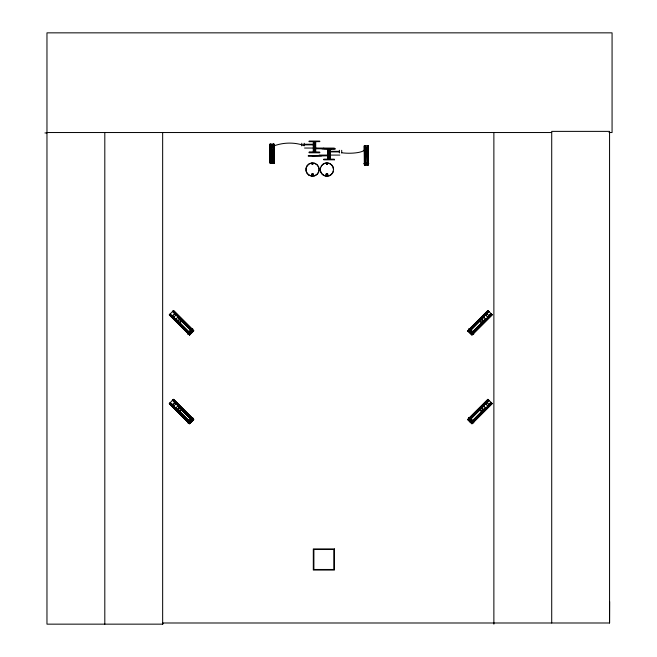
<?xml version="1.0" encoding="UTF-8"?>
<svg xmlns="http://www.w3.org/2000/svg" width="657" height="657" viewBox="0 0 657 657"><rect width="100%" height="100%" fill="white"/><g stroke="black" fill="none" stroke-linecap="round" stroke-linejoin="round"><path stroke-width="0.99" d="M162.657 132.533L162.657 624.15L162.657 622.992L609.565 622.992L609.647 601.615M311.952 164.069C313.668 162.189 312.518 166.237 312.075 163.807M312.256 164.069L312.855 164.069L312.256 163.905M311.927 174.327L312.215 175.033M313.249 174.491C310.662 176.602 313.34 171.822 312.847 175.033M326.2 174.491C328.089 172.323 327.243 176.634 326.307 174.655M272.327 162.936L271.949 162.205M366.581 164.652L366.187 163.938M326.644 163.995C328.057 163.626 325.897 164.759 327.055 163.823M327.424 164.201C325.363 165.58 327.498 161.983 327.285 164.439M471.135 332.015L470.634 331.506M471.168 420.882L470.634 420.291M191.138 421.654L191.639 421.145L191.097 421.737M171.608 316.6L175.337 312.863M172.98 317.972L176.708 314.235M175.033 320.025L178.761 316.288M176.848 321.848L180.585 318.111M178.901 323.901L182.638 320.164M187.713 332.705L191.45 328.976M187.688 333.92L192.665 328.943M187.845 334.076L192.821 329.1M172.249 400.598L172.84 400.006L176.429 403.636M172.972 399.867L173.563 399.284L193.799 419.519L189.766 423.543L169.514 403.365M173.284 399.587L169.26 403.62L189.512 423.831L190.087 423.264L169.851 403.028M171.608 405.377L175.337 401.641M172.98 406.749L176.708 403.012M175.033 408.802L178.761 405.065M176.848 410.633L180.585 406.897M178.901 412.686L182.638 408.95M187.713 421.49L191.45 417.753M187.688 422.706L192.665 417.729M187.845 422.862L192.821 417.877M190.226 420.866L190.809 420.275M190.226 423.124L190.809 422.541L179.969 411.701M191.368 422.008L191.959 421.416M467.768 330.849L487.995 310.613M467.924 331.005L488.159 310.777M467.965 331.046L488.2 310.81M468.17 331.251L479.01 320.411M480.456 318.965L486.237 313.184M468.26 331.342L488.496 311.106M468.4 331.481L483.577 316.304M485.022 314.859L488.652 311.262M469.936 330.126L483.667 316.395M485.112 314.949L488.726 311.336M468.687 331.769L488.89 311.5M470.174 330.364L483.905 316.633M485.351 315.188L488.964 311.574M471.061 329.806L479.733 321.133M481.179 319.688L484.069 316.797M485.515 315.352L486.96 313.906M468.983 332.064L479.807 321.207M481.269 319.778L484.143 316.871M485.605 315.442L487.034 313.98M469.279 332.319L470.42 333.46M472.137 332.294L485.884 318.579M487.313 317.117L490.927 313.504M470.79 333.83L481.622 322.989M483.067 321.544L485.958 318.653M487.404 317.208L488.849 315.762M481.786 323.154L470.946 333.994L491.222 313.8M483.232 321.708L486.123 318.817M487.568 317.372L489.013 315.927M472.638 332.787L482.755 322.669M484.201 321.224L486.369 319.064M487.814 317.618L489.982 315.45M472.728 332.885L486.443 319.13M487.888 317.684L491.518 314.095M471.422 334.47L482.263 323.63M483.708 322.185L486.615 319.31M488.044 317.848L489.506 316.419M471.512 334.561L482.353 323.72M483.798 322.275L486.689 319.384M488.135 317.939L489.58 316.493M491.912 314.489L471.71 334.758L491.986 314.563M471.915 334.963L492.15 314.728M467.669 419.536L487.905 399.3L492.241 403.603L471.989 423.814L467.669 419.536L487.995 399.39M468.26 420.119L488.496 399.891M468.4 420.258L483.593 405.106M485.038 403.661L488.636 400.031M469.936 418.911L480.053 408.794M481.499 407.348L483.667 405.18M485.112 403.735L487.28 401.567M468.687 420.554L488.964 400.359M471.061 418.591L479.733 409.919M481.179 408.473L484.069 405.583M485.515 404.137L486.96 402.692M468.983 420.85L484.143 405.656M485.605 404.227L489.219 400.614M469.279 421.104L470.42 422.246M470.691 422.525L485.868 407.348L483.067 410.329M487.313 405.903L490.927 402.289M470.79 422.615L481.556 411.701M487.404 405.993L488.775 404.474M486.196 407.677L471.02 422.853L491.222 402.577L487.642 406.231M472.638 421.572L486.369 407.841M491.502 402.856L487.888 406.469L491.518 402.872M472.728 421.663L486.459 407.931M471.422 423.248L482.279 412.432M483.708 410.962L486.615 408.096M488.061 406.65L489.49 405.18M473.681 421.17L482.353 412.497M483.798 411.06L486.689 408.169M488.135 406.724L489.58 405.279M471.718 423.543L491.986 403.341M471.915 423.749L492.15 403.513M190.382 332.023L191.195 332.007L190.817 332.541L191.359 332.163L190.982 332.705L191.516 332.327L191.138 332.869L191.598 332.45M190.382 420.8L191.195 420.784L190.817 421.326L191.359 420.948L190.982 421.49L191.516 421.112M270.191 146.092L273.714 146.059M273.731 147.349L270.208 147.39A56.921 50.556 -81.9 0 1 304.134 145.501M364.43 147.825L367.961 147.784M270.232 149.328L273.755 149.287M367.969 149.082L364.446 149.114A15.374 3.827 0 0 1 357.433 152.629A15.374 3.827 0 0 1 341.706 152.761M270.241 151.044L273.764 151.003M364.471 151.053L367.994 151.02M270.265 152.982L273.788 152.941M364.479 152.777L368.01 152.736M364.504 154.715L368.027 154.674M270.356 161.294L273.879 161.252M269.781 161.844L274.478 161.794M269.781 161.992L274.478 161.942M364.602 163.018L368.125 162.985M364.019 163.577L368.717 163.519M364.019 163.716L368.717 163.667M366.089 163.922L366.639 163.88M44.931 132.944L46.967 132.936M46.967 132.533L551.716 132.533M608.998 132.533L612.069 132.533L612.069 32.85L46.967 32.85L46.967 624.15L162.739 624.15L162.739 622.992M309.16 141.559L319.721 141.559L309.16 141.633L309.16 141.041L319.721 141.091L319.721 141.633M304.134 144.261L312.937 144.261L312.937 144.86L304.134 144.86M312.937 144.417L315.549 144.417M312.937 144.712L315.549 144.712M313.857 146.322L315.032 146.322M313.857 146.766L315.032 146.766M313.857 147.061L315.032 147.061M314.81 147.39C313.43 148.071 313.808 145.517 314.917 146.544M313.857 147.496L315.032 147.496M304.552 148.039L334.331 148.096L334.331 148.679L323.77 148.605L323.77 148.096M315.146 148.268L314.12 148.268L314.12 148.86L315.146 148.86M314.12 148.383L331.44 148.745M323.77 148.531L334.331 148.531M314.12 148.745L335.366 148.876L321.963 148.761M339.357 151.315L330.553 151.315L330.553 151.915L339.357 151.915M327.942 151.471L330.553 151.471M327.942 151.759L330.553 151.759M309.16 152.194L319.721 152.194L319.721 152.785L309.16 152.785L309.16 152.194L319.721 152.342M328.467 153.377L329.633 153.377M328.467 153.82L329.633 153.82M328.467 154.108L329.633 154.108M328.467 154.551L329.633 154.551M319.162 155.085L339.85 155.085M328.344 155.323L329.371 155.323L329.371 155.906L328.344 155.906M329.371 155.43L312.05 155.799M329.371 155.799L308.125 155.923L321.536 155.808M323.77 159.396L334.331 159.396M334.331 159.782L323.77 159.832L323.77 159.249L334.331 159.273L334.331 159.832M329.42 153.483L329.494 154.411L328.574 154.329M469.87 332.393L470.371 332.902L470.034 332.237L470.576 332.614L470.198 332.072L470.741 332.45L470.716 331.637M469.87 421.178L470.371 421.679L470.034 421.014L470.576 421.4L470.198 420.858L470.741 421.236L470.716 420.423M486.147 312.863L489.876 316.6M484.776 314.235L488.504 317.972M482.723 316.288L486.451 320.025M480.891 318.103L484.628 321.84M478.838 320.156L482.575 323.893M470.034 328.976L473.771 332.705M468.819 328.943L473.796 333.92M468.663 329.1L473.64 334.076M470.675 331.596L471.143 332.056M469.755 332.385L470.338 332.976M486.147 401.641L489.876 405.377M484.776 403.012L488.504 406.749M482.723 405.065L486.451 408.802M480.891 406.888L484.628 410.625M478.838 408.941L482.575 412.678M470.034 417.753L473.771 421.49M468.819 417.729L473.796 422.706M468.663 417.877L473.64 422.862M469.517 421.408L470.108 421.999M173.473 310.589L193.708 330.824M173.3 310.761L193.536 330.988M173.234 310.835L193.503 331.029M175.238 313.159L180.946 319.015M182.465 320.386L193.232 331.3L182.367 320.485M175.14 313.258L176.585 314.703M178.031 316.148L180.921 319.039M172.84 311.229L176.429 314.859M177.875 316.304L191.606 330.036M172.742 311.319L176.355 314.933M177.801 316.378L191.532 330.11M172.536 311.525L192.772 331.76M174.507 313.89L175.953 315.335M177.398 316.781L180.289 319.672M181.734 321.117L192.575 331.957M174.417 313.98L175.879 315.409M177.308 316.871L180.215 319.745M181.644 321.207L191.056 330.586M192.205 332.319L191.064 333.46M172.742 315.688L174.171 317.15M175.616 318.596L178.523 321.47M179.952 322.932L189.364 332.311M172.651 315.779L174.097 317.224M175.542 318.67L178.433 321.56M179.878 323.006L190.719 333.846M172.487 315.951L173.933 317.397M175.378 318.842L178.269 321.725M179.714 323.17L189.109 332.565M170.278 313.816L190.514 334.052M171.452 315.532L173.694 317.627M188.871 332.803L175.066 319.146L177.94 322.053M172.159 316.28L173.604 317.725M179.386 323.499L188.781 332.894M169.851 314.251L173.448 317.881M174.91 319.302L190.062 334.503M171.929 316.51L177.71 322.291M179.156 323.737L189.988 334.577M169.555 314.547L189.824 334.742M169.514 314.58L189.75 334.815M169.35 314.744L189.586 334.98M173.473 399.374L193.708 419.609M173.267 399.579L193.503 419.807M173.234 399.612L193.462 419.848M175.238 401.944L176.684 403.39M178.129 404.835L181.02 407.726M182.465 409.171L193.306 420.012M175.164 402.018L176.585 403.48M178.055 404.909L180.921 407.816M182.367 409.262L193.215 420.102M177.875 405.082L191.622 418.796M174.187 401.542L176.355 403.71M177.801 405.155L179.969 407.324M181.414 408.769L191.532 418.887M174.746 402.437L176.191 403.883M177.636 405.328L180.527 408.219M181.973 409.664L191.573 419.125M172.536 400.302L192.739 420.57M174.507 402.667L175.953 404.112M177.398 405.558L180.289 408.449M181.734 409.894L192.575 420.735M174.417 402.766L175.879 404.186M177.308 405.656L180.215 408.523M181.644 409.993L191.056 419.363M192.205 421.104L191.064 422.246M172.725 404.49L174.187 405.919M175.633 407.365L178.507 410.272M172.651 404.564L174.097 406.01M175.542 407.455L178.433 410.346M179.878 411.791L188.551 420.464M170.278 402.601L190.514 422.837M171.691 404.08L173.859 406.248M175.304 407.693L189.085 421.613M171.526 404.244L173.694 406.412M175.14 407.857L188.871 421.589M171.452 404.318L173.604 406.502M175.066 407.931L188.781 421.679M171.929 405.287L177.71 411.068M179.156 412.514L189.988 423.354M169.588 403.291L189.824 423.527M169.35 403.521L189.586 423.757M367.674 145.838L367.953 164.923M367.657 145.838L367.871 164.923M367.55 147.85L367.649 164.923M367.279 145.838L367.493 164.923M367.214 145.838L367.452 164.923M366.918 164.932L365.842 164.94M365.547 162.952L365.399 147.882L365.473 162.952M365.095 145.879L365.341 164.964M365.062 145.879L365.267 164.964M364.84 145.887L365.095 162.961M364.692 145.887L364.881 164.973L364.602 145.887M273.887 144.105L274.092 163.191M273.69 144.105L273.903 163.191M273.534 147.119L273.517 145.107L273.452 147.119M273.558 149.131L273.583 151.135M273.714 163.191L273.599 153.147L273.624 163.191M273.468 149.131L273.509 151.135M273.296 145.115L273.304 147.119L273.213 145.115M273.32 149.131L273.361 151.143M273.369 153.147L273.493 163.191M273.255 149.131L273.279 151.143M273.296 153.147L273.411 163.199M273.041 144.113L273.213 163.199M272.827 145.115L272.852 147.127M272.877 149.139L272.893 151.143L272.786 149.139M272.918 153.155L273.025 163.199M272.762 145.115L272.762 147.127M272.844 153.155L272.942 163.199M272.68 163.199L271.604 163.215M271.062 145.156L271.169 147.16M271.177 149.172L271.127 151.184M271.152 153.188L271.341 163.232M270.898 144.154L271.103 163.24L270.824 144.154M270.684 145.156L270.7 147.168M270.725 149.172L270.75 151.184L270.635 149.18M270.766 153.196L270.881 163.24M270.594 145.156L270.635 147.168M270.684 153.196L270.807 163.24M270.446 145.156L270.487 147.168M270.421 149.18L270.528 151.184M270.462 153.196L270.659 163.24M269.986 144.162L270.191 163.248M609.565 622.992L609.565 131.375L551.716 131.375L551.716 622.992M493.875 132.533L493.875 624.15M341.706 150.297L341.706 152.933M339.357 150.297L339.357 152.933M330.225 148.679L330.225 159.249M329.707 148.679L329.781 159.249M329.658 148.679L329.633 159.249M328.467 148.679L328.467 159.249M328.393 148.679L328.319 159.249M315.179 141.633L315.179 152.194M313.857 141.633L313.857 152.194L313.709 141.633M313.315 141.633L313.266 152.194M304.134 143.242L304.134 145.887M301.785 143.242L301.785 145.887M104.808 132.533L104.808 624.15M333.37 171.28A6.685 6.685 0 0 1 325.182 176.002A6.685 6.685 0 0 1 320.46 167.822M321.125 166.213A6.685 6.685 0 0 1 333.6 169.547M271.259 151.8C272.244 154.781 273.558 149.665 271.259 151.8M365.497 153.533C366.491 156.506 367.797 151.397 365.497 153.533M173.563 310.498L169.26 314.834L189.512 335.054L193.799 330.734L173.547 310.515M190.809 331.489L190.226 332.081L190.842 331.522M487.905 310.515L467.694 330.775L472.005 335.054L492.241 314.818L487.905 310.515M488.2 399.587L467.965 419.823L488.233 399.628M273.969 144.105L269.896 144.162L270.109 163.248L274.174 163.182L273.953 144.105M368.207 145.829L364.142 145.887L364.348 164.973L368.421 164.915L368.191 145.829M272.4 162.156L271.842 162.164L272.4 162.18M334.438 548.923L313.307 548.923L313.307 570.054L334.438 570.054L334.438 548.923M333.846 549.507L313.89 549.507L313.89 569.471L333.846 569.471L333.846 549.507M368.175 164.915L367.969 145.829L368.142 164.915M367.247 162.92L367.008 147.85L367.156 162.92M364.651 164.973L364.413 145.887L364.586 164.973M270.413 163.24L270.208 144.154L270.347 163.248M327.925 159.249L327.925 148.679L327.876 159.249M315.615 152.194L315.615 141.633L315.565 152.194M315.105 152.194L315.105 141.633L315.032 152.194M326.192 175.214A1.027 1.027 0 0 0 327.9 174.754A1.027 1.027 0 0 0 326.652 173.505A1.027 1.027 0 0 0 326.192 175.214M323.622 175.263A6.595 6.595 0 0 0 333.501 169.547A6.595 6.595 0 0 0 323.622 163.839A6.595 6.595 0 0 0 323.622 175.263M311.812 175.214A1.027 1.027 0 0 0 313.52 174.754A1.027 1.027 0 0 0 312.272 173.505A1.027 1.027 0 0 0 311.812 175.214M309.258 175.222A6.554 6.554 0 0 0 319.08 169.547A6.554 6.554 0 0 0 309.258 163.88A6.554 6.554 0 0 0 309.258 175.222M309.192 175.337A6.685 6.685 0 0 0 319.212 169.547A6.685 6.685 0 0 0 309.192 163.765A6.685 6.685 0 0 0 309.192 175.337M481.146 322.02A1.174 1.174 0 0 0 482.903 321.002A1.174 1.174 0 0 0 481.146 319.984A1.174 1.174 0 0 0 481.146 322.02M178.918 321.84A1.174 1.174 0 0 0 180.88 321.314A1.174 1.174 0 0 0 179.443 319.877A1.174 1.174 0 0 0 178.918 321.84M481.146 410.797A1.174 1.174 0 0 0 482.903 409.779A1.174 1.174 0 0 0 481.146 408.769A1.174 1.174 0 0 0 481.146 410.797M178.918 410.625A1.174 1.174 0 0 0 180.88 410.099A1.174 1.174 0 0 0 179.443 408.654A1.174 1.174 0 0 0 178.918 410.625"/></g></svg>
